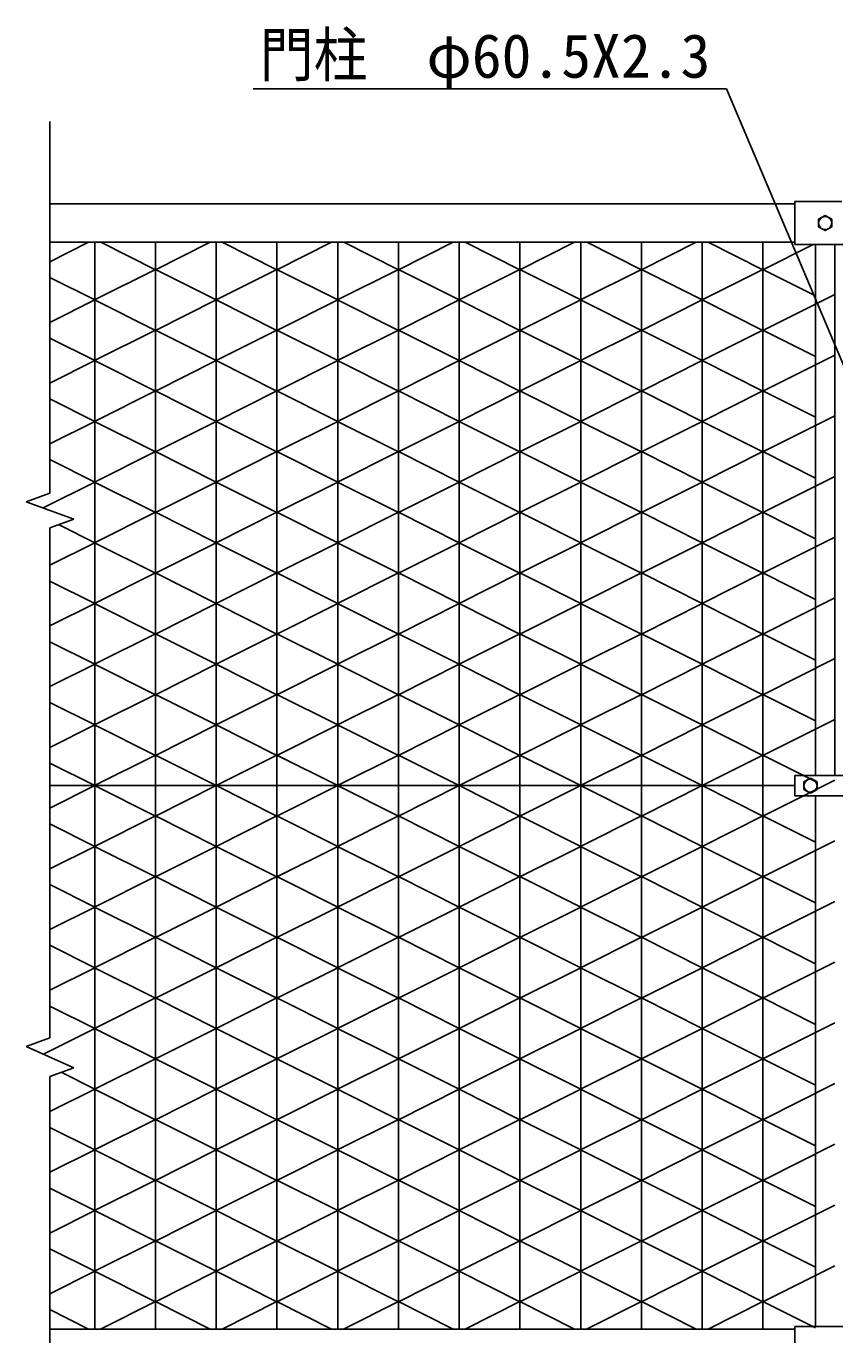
# Model space of a CAD drawing. Units: millimetres, scale not verified. Extents: x -4425 to 4425, y -3150 to 3150.
# Drawn here: x -186 to 612, y -65 to 1228 of the extents above; entities that cross this region are included whole.
import ezdxf
from ezdxf.enums import TextEntityAlignment as Align

# ---------------------------------------------------------------- set-up
doc = ezdxf.new("R2010")
doc.units = ezdxf.units.MM
doc.header["$LTSCALE"] = 20
for name, color, linetype, lineweight in [('0-0_BUHIN', 7, 'Continuous', 25), ('0-2_KOUZOU', 7, 'Continuous', 25), ('0-3_SUNPOU', 1, 'Continuous', 25), ('0-7_AMI', 7, 'Continuous', 25), ('0-D_AMI-HATCH', 6, 'Continuous', 25)]:
    doc.layers.add(name, color=color, linetype=linetype, lineweight=lineweight)
doc.styles.add('ＭＳ ゴシック', font='')
doc.styles.get('ＭＳ ゴシック').set_extended_font_data('MS Gothic')

msp = doc.modelspace()

# ---------------------------------------------------------------- linework, layer by layer
at = {"layer": '0-0_BUHIN'}
for p, q in [((572.72, 1054.55), (572.72, 1012.05)), ((572.72, 1054.55), (619.12, 1054.55)), ((572.72, 1012.05), (683.47, 1012.05))]:
    msp.add_line(p, q, dxfattribs=at)
at = {"layer": '0-2_KOUZOU'}
for p, q in [((572.72, 1052.3), (-162.93, 1052.3)), ((572.72, 1014.3), (-162.93, 1014.3)), ((593.21, 487.3), (593.21, 1012.05)), ((593.21, 737.3), (593.21, 1012.05)), ((612.21, 487.3), (612.21, 1012.05)), ((572.72, 487.3), (683.97, 487.3)), ((572.72, 467.3), (572.72, 487.3)), ((581.72, 481.05), (588.22, 484.81)), ((581.72, 473.55), (581.72, 481.05)), ((588.22, 484.81), (594.72, 481.05)), ((594.72, 481.05), (594.72, 473.55)), ((-162.94, 477.3), (572.72, 477.3)), ((572.72, 467.3), (683.97, 467.3)), ((588.22, 469.8), (581.72, 473.55)), ((594.72, 473.55), (588.22, 469.8)), ((593.22, 467.3), (593.22, -57.2)), ((572.72, -59.7), (-162.93, -59.7)), ((572.72, -57.2), (683.46, -57.2)), ((572.72, -102.7), (572.72, -57.2)), ((632.71, -57.2), (594.4, -57.2))]:
    msp.add_line(p, q, dxfattribs=at)
msp.add_lwpolyline([(602.72, 1040.81), (609.22, 1037.06), (609.22, 1029.55), (602.72, 1025.8), (596.22, 1029.55), (596.22, 1037.06)], close=True, dxfattribs=at)
for centre in [(602.72, 1033.3), (588.22, 477.3)]:
    msp.add_circle(centre, 6.5, dxfattribs=at)
at = {"layer": '0-3_SUNPOU'}
for p, q in [((505.1, 1165.95), (37.84, 1165.95)), ((623.85, 885.87), (505.1, 1165.95))]:
    msp.add_line(p, q, dxfattribs=at)
at = {"layer": '0-7_AMI'}
for p, q in [((-162.93, 1133.73), (-162.93, 766.37)), ((-186.43, 757.82), (-162.94, 766.37)), ((-139.44, 740.72), (-186.43, 757.82)), ((-162.94, 732.17), (-139.44, 740.72)), ((-162.94, 732.17), (-162.94, 228.22)), ((-186.43, 219.67), (-162.94, 228.22)), ((-139.44, 198.57), (-186.43, 219.67)), ((-162.94, 190.02), (-139.44, 198.57)), ((-162.93, 190.02), (-162.93, -338.99))]:
    msp.add_line(p, q, dxfattribs=at)
at = {"layer": '0-D_AMI-HATCH'}
for p, q in [((-162.93, 995.15), (-124.8, 1014.3)), ((-118.79, 1014.3), (-118.79, -59.7)), ((-112.82, 1014.3), (-58.81, 987.17)), ((-58.81, 987.17), (-4.8, 1014.3)), ((-58.79, 1014.3), (-58.79, -59.7)), ((1.21, 1014.3), (1.21, -59.7)), ((7.18, 1014.3), (61.19, 987.17)), ((61.19, 987.17), (115.2, 1014.3)), ((61.21, 1014.3), (61.21, -59.7)), ((121.21, 1014.3), (121.21, -59.7)), ((127.18, 1014.3), (181.19, 987.17)), ((181.19, 987.17), (235.2, 1014.3)), ((181.21, 1014.3), (181.21, -59.7)), ((241.21, 1014.3), (241.21, -59.7)), ((247.18, 1014.3), (301.19, 987.17)), ((301.19, 987.17), (355.2, 1014.3)), ((301.21, 1014.3), (301.21, -59.7)), ((361.21, 1014.3), (361.21, -59.7)), ((367.18, 1014.3), (421.19, 987.17)), ((421.19, 987.17), (475.2, 1014.3)), ((421.21, 1014.3), (421.21, -59.7)), ((481.21, 1014.3), (481.21, -59.7)), ((487.18, 1014.3), (541.19, 987.17)), ((541.19, 987.17), (590.72, 1012.05)), ((541.21, 1014.3), (541.21, -59.7)), ((-118.83, 957.32), (-58.81, 987.47)), ((-58.81, 987.47), (1.21, 957.32)), ((1.17, 957.32), (61.19, 987.47)), ((61.19, 987.47), (121.21, 957.32)), ((121.17, 957.32), (181.19, 987.47)), ((181.19, 987.47), (241.21, 957.32)), ((241.17, 957.32), (301.19, 987.47)), ((301.19, 987.47), (361.21, 957.32)), ((361.17, 957.32), (421.19, 987.47)), ((421.19, 987.47), (481.21, 957.32)), ((481.17, 957.32), (541.19, 987.47)), ((541.19, 987.47), (593.21, 961.34)), ((-162.93, 979.49), (-118.79, 957.32)), ((-162.93, 935.15), (-118.79, 957.32)), ((-118.83, 957.32), (-58.81, 927.17)), ((-58.81, 927.17), (1.21, 957.32)), ((121.17, 957.32), (181.19, 927.17)), ((181.19, 927.17), (241.21, 957.32)), ((361.17, 957.32), (421.19, 927.17)), ((421.19, 927.17), (481.21, 957.32)), ((481.17, 957.32), (541.19, 927.17)), ((541.19, 927.17), (612.21, 962.84)), ((-162.93, 919.49), (-118.79, 897.32)), ((-118.83, 897.32), (-58.81, 927.47)), ((-58.81, 927.47), (1.21, 897.32)), ((1.17, 897.32), (61.19, 927.47)), ((61.19, 927.47), (121.21, 897.32)), ((121.17, 897.32), (181.19, 927.47)), ((181.19, 927.47), (241.21, 897.32)), ((241.17, 897.32), (301.19, 927.47)), ((301.19, 927.47), (361.21, 897.32)), ((361.17, 897.32), (421.19, 927.47)), ((421.19, 927.47), (481.21, 897.32)), ((481.17, 897.32), (541.19, 927.47)), ((541.19, 927.47), (593.21, 901.34)), ((-162.93, 875.15), (-118.79, 897.32)), ((-118.83, 897.32), (-58.81, 867.17)), ((-58.81, 867.17), (1.21, 897.32)), ((1.17, 897.32), (61.19, 867.17)), ((61.19, 867.17), (121.21, 897.32)), ((121.17, 897.32), (181.19, 867.17)), ((181.19, 867.17), (241.21, 897.32)), ((241.17, 897.32), (301.19, 867.17)), ((301.19, 867.17), (361.21, 897.32)), ((361.17, 897.32), (421.19, 867.17)), ((421.19, 867.17), (481.21, 897.32)), ((481.17, 897.32), (541.19, 867.17)), ((541.19, 867.17), (612.21, 902.84)), ((-118.83, 837.32), (-58.81, 867.47)), ((-58.81, 867.47), (1.21, 837.32)), ((1.17, 837.32), (61.19, 867.47)), ((61.19, 867.47), (121.21, 837.32)), ((121.17, 837.32), (181.19, 867.47)), ((181.19, 867.47), (241.21, 837.32)), ((241.17, 837.32), (301.19, 867.47)), ((301.19, 867.47), (361.21, 837.32)), ((361.17, 837.32), (421.19, 867.47)), ((421.19, 867.47), (481.21, 837.32)), ((481.17, 837.32), (541.19, 867.47)), ((541.19, 867.47), (593.21, 841.34)), ((-162.93, 859.49), (-118.79, 837.32)), ((541.19, 807.17), (612.21, 842.84)), ((-162.93, 815.15), (-118.79, 837.32)), ((-118.83, 837.32), (-58.81, 807.17)), ((-58.81, 807.17), (1.21, 837.32)), ((1.17, 837.32), (61.19, 807.17)), ((61.19, 807.17), (121.21, 837.32)), ((121.17, 837.32), (181.19, 807.17)), ((181.19, 807.17), (241.21, 837.32)), ((241.17, 837.32), (301.19, 807.17)), ((301.19, 807.17), (361.21, 837.32)), ((361.17, 837.32), (421.19, 807.17)), ((421.19, 807.17), (481.21, 837.32)), ((481.17, 837.32), (541.19, 807.17)), ((121.17, 777.32), (181.19, 807.47)), ((181.19, 807.47), (241.21, 777.32)), ((241.17, 777.32), (301.19, 807.47)), ((301.19, 807.47), (361.21, 777.32)), ((361.17, 777.32), (421.19, 807.47)), ((421.19, 807.47), (481.21, 777.32)), ((481.17, 777.32), (541.19, 807.47)), ((541.19, 807.47), (593.21, 781.34)), ((-162.93, 799.49), (-118.79, 777.32)), ((-169.72, 751.74), (-118.79, 777.32)), ((-118.83, 777.32), (-58.81, 747.17)), ((-58.81, 747.17), (1.21, 777.32)), ((1.17, 777.32), (61.19, 747.17)), ((61.19, 747.17), (121.21, 777.32)), ((121.17, 777.32), (181.19, 747.17)), ((181.19, 747.17), (241.21, 777.32)), ((241.17, 777.32), (301.19, 747.17)), ((301.19, 747.17), (361.21, 777.32)), ((361.17, 777.32), (421.19, 747.17)), ((421.19, 747.17), (481.21, 777.32)), ((481.17, 777.32), (541.19, 747.17)), ((541.19, 747.17), (612.21, 782.84)), ((-118.83, 717.32), (-58.81, 747.47)), ((-58.81, 747.47), (1.21, 717.32)), ((1.17, 717.32), (61.19, 747.47)), ((61.19, 747.47), (121.21, 717.32)), ((121.17, 717.32), (181.19, 747.47)), ((181.19, 747.47), (241.21, 717.32)), ((241.17, 717.32), (301.19, 747.47)), ((301.19, 747.47), (361.21, 717.32)), ((361.17, 717.32), (421.19, 747.47)), ((421.19, 747.47), (481.21, 717.32)), ((481.17, 717.32), (541.19, 747.47)), ((541.19, 747.47), (593.21, 721.34)), ((-154.48, 735.24), (-118.79, 717.32)), ((-162.94, 695.15), (-118.79, 717.32)), ((-118.83, 717.32), (-58.81, 687.17)), ((-58.81, 687.17), (1.21, 717.32)), ((1.17, 717.32), (61.19, 687.17)), ((61.19, 687.17), (121.21, 717.32)), ((121.17, 717.32), (181.19, 687.17)), ((181.19, 687.17), (241.21, 717.32)), ((241.17, 717.32), (301.19, 687.17)), ((301.19, 687.17), (361.21, 717.32)), ((361.17, 717.32), (421.19, 687.17)), ((421.19, 687.17), (481.21, 717.32)), ((481.17, 717.32), (541.19, 687.17)), ((541.19, 687.17), (612.21, 722.84)), ((-118.83, 657.32), (-58.81, 687.47)), ((-58.81, 687.47), (1.21, 657.32)), ((121.17, 657.32), (181.19, 687.47)), ((181.19, 687.47), (241.21, 657.32)), ((361.17, 657.32), (421.19, 687.47)), ((421.19, 687.47), (481.21, 657.32)), ((481.17, 657.32), (541.19, 687.47)), ((541.19, 687.47), (593.21, 661.34)), ((-162.94, 679.49), (-118.79, 657.32)), ((541.19, 627.17), (612.21, 662.84)), ((-162.94, 635.15), (-118.79, 657.32)), ((-118.83, 657.32), (-58.81, 627.17)), ((-58.81, 627.17), (1.21, 657.32)), ((1.17, 657.32), (61.19, 627.17)), ((61.19, 627.17), (121.21, 657.32)), ((121.17, 657.32), (181.19, 627.17)), ((181.19, 627.17), (241.21, 657.32)), ((241.17, 657.32), (301.19, 627.17)), ((301.19, 627.17), (361.21, 657.32)), ((361.17, 657.32), (421.19, 627.17)), ((421.19, 627.17), (481.21, 657.32)), ((481.17, 657.32), (541.19, 627.17)), ((-118.83, 597.32), (-58.81, 627.47)), ((-58.81, 627.47), (1.21, 597.32)), ((1.17, 597.32), (61.19, 627.47)), ((61.19, 627.47), (121.21, 597.32)), ((121.17, 597.32), (181.19, 627.47)), ((181.19, 627.47), (241.21, 597.32)), ((241.17, 597.32), (301.19, 627.47)), ((301.19, 627.47), (361.21, 597.32)), ((361.17, 597.32), (421.19, 627.47)), ((421.19, 627.47), (481.21, 597.32)), ((481.17, 597.32), (541.19, 627.47)), ((541.19, 627.47), (593.21, 601.34)), ((-162.94, 619.49), (-118.79, 597.32)), ((-162.94, 575.15), (-118.79, 597.32)), ((-118.83, 597.32), (-58.81, 567.17)), ((-58.81, 567.17), (1.21, 597.32)), ((1.17, 597.32), (61.19, 567.17)), ((61.19, 567.17), (121.21, 597.32)), ((121.17, 597.32), (181.19, 567.17)), ((181.19, 567.17), (241.21, 597.32)), ((241.17, 597.32), (301.19, 567.17)), ((301.19, 567.17), (361.21, 597.32)), ((361.17, 597.32), (421.19, 567.17)), ((421.19, 567.17), (481.21, 597.32)), ((481.17, 597.32), (541.19, 567.17)), ((541.19, 567.17), (612.21, 602.84)), ((-162.94, 559.49), (-118.79, 537.32)), ((121.17, 537.32), (181.19, 567.47)), ((181.19, 567.47), (241.21, 537.32)), ((361.17, 537.32), (421.19, 567.47)), ((421.19, 567.47), (481.21, 537.32)), ((481.17, 537.32), (541.19, 567.47)), ((541.19, 567.47), (593.21, 541.34)), ((-162.94, 515.15), (-118.79, 537.32)), ((-118.83, 537.32), (-58.81, 507.17)), ((-58.81, 507.17), (1.21, 537.32)), ((1.17, 537.32), (61.19, 507.17)), ((61.19, 507.17), (121.21, 537.32)), ((121.17, 537.32), (181.19, 507.17)), ((181.19, 507.17), (241.21, 537.32)), ((241.17, 537.32), (301.19, 507.17)), ((301.19, 507.17), (361.21, 537.32)), ((361.17, 537.32), (421.19, 507.17)), ((421.19, 507.17), (481.21, 537.32)), ((481.17, 537.32), (541.19, 507.17)), ((541.19, 507.17), (612.21, 542.84)), ((-118.83, 477.32), (-58.81, 507.47)), ((-58.81, 507.47), (1.21, 477.32)), ((1.17, 477.32), (61.19, 507.47)), ((61.19, 507.47), (121.21, 477.32)), ((121.17, 477.32), (181.19, 507.47)), ((181.19, 507.47), (241.21, 477.32)), ((241.17, 477.32), (301.19, 507.47)), ((301.19, 507.47), (361.21, 477.32)), ((361.17, 477.32), (421.19, 507.47)), ((421.19, 507.47), (481.21, 477.32)), ((481.17, 477.32), (541.19, 507.47)), ((541.19, 507.47), (593.21, 481.34)), ((-162.94, 499.49), (-118.79, 477.32)), ((541.19, 447.17), (612.21, 482.84)), ((-162.94, 455.15), (-118.79, 477.32)), ((-118.83, 477.32), (-58.81, 447.17)), ((-58.81, 447.17), (1.21, 477.32)), ((1.17, 477.32), (61.19, 447.17)), ((61.19, 447.17), (121.21, 477.32)), ((121.17, 477.32), (181.19, 447.17)), ((181.19, 447.17), (241.21, 477.32)), ((241.17, 477.32), (301.19, 447.17)), ((301.19, 447.17), (361.21, 477.32)), ((361.17, 477.32), (421.19, 447.17)), ((421.19, 447.17), (481.21, 477.32)), ((481.17, 477.32), (541.19, 447.17)), ((-118.83, 417.32), (-58.81, 447.47)), ((-58.81, 447.47), (1.21, 417.32)), ((121.17, 417.32), (181.19, 447.47)), ((181.19, 447.47), (241.21, 417.32)), ((361.17, 417.32), (421.19, 447.47)), ((421.19, 447.47), (481.21, 417.32)), ((481.17, 417.32), (541.19, 447.47)), ((541.19, 447.47), (593.21, 421.34)), ((-162.94, 439.49), (-118.79, 417.32)), ((-162.94, 395.15), (-118.79, 417.32)), ((-118.83, 417.32), (-58.81, 387.17)), ((-58.81, 387.17), (1.21, 417.32)), ((1.17, 417.32), (61.19, 387.17)), ((61.19, 387.17), (121.21, 417.32)), ((121.17, 417.32), (181.19, 387.17)), ((181.19, 387.17), (241.21, 417.32)), ((241.17, 417.32), (301.19, 387.17)), ((301.19, 387.17), (361.21, 417.32)), ((361.17, 417.32), (421.19, 387.17)), ((421.19, 387.17), (481.21, 417.32)), ((481.17, 417.32), (541.19, 387.17)), ((541.19, 387.17), (612.21, 422.84)), ((-162.94, 379.49), (-118.79, 357.32)), ((-118.83, 357.32), (-58.81, 387.47)), ((-58.81, 387.47), (1.21, 357.32)), ((1.17, 357.32), (61.19, 387.47)), ((61.19, 387.47), (121.21, 357.32)), ((121.17, 357.32), (181.19, 387.47)), ((181.19, 387.47), (241.21, 357.32)), ((241.17, 357.32), (301.19, 387.47)), ((301.19, 387.47), (361.21, 357.32)), ((361.17, 357.32), (421.19, 387.47)), ((421.19, 387.47), (481.21, 357.32)), ((481.17, 357.32), (541.19, 387.47)), ((541.19, 387.47), (593.21, 361.34)), ((541.19, 327.17), (612.21, 362.84)), ((-162.94, 335.15), (-118.79, 357.32)), ((-118.83, 357.32), (-58.81, 327.17)), ((-58.81, 327.17), (1.21, 357.32)), ((1.17, 357.32), (61.19, 327.17)), ((61.19, 327.17), (121.21, 357.32)), ((121.17, 357.32), (181.19, 327.17)), ((181.19, 327.17), (241.21, 357.32)), ((241.17, 357.32), (301.19, 327.17)), ((301.19, 327.17), (361.21, 357.32)), ((361.17, 357.32), (421.19, 327.17)), ((421.19, 327.17), (481.21, 357.32)), ((481.17, 357.32), (541.19, 327.17)), ((121.17, 297.32), (181.19, 327.47)), ((181.19, 327.47), (241.21, 297.32)), ((241.17, 297.32), (301.19, 327.47)), ((301.19, 327.47), (361.21, 297.32)), ((361.17, 297.32), (421.19, 327.47)), ((421.19, 327.47), (481.21, 297.32)), ((481.17, 297.32), (541.19, 327.47)), ((541.19, 327.47), (593.21, 301.34)), ((-162.94, 319.49), (-118.79, 297.32)), ((541.19, 267.17), (612.21, 302.84)), ((-162.94, 275.15), (-118.79, 297.32)), ((-118.83, 297.32), (-58.81, 267.17)), ((-58.81, 267.17), (1.21, 297.32)), ((1.17, 297.32), (61.19, 267.17)), ((61.19, 267.17), (121.21, 297.32)), ((121.17, 297.32), (181.19, 267.17)), ((181.19, 267.17), (241.21, 297.32)), ((241.17, 297.32), (301.19, 267.17)), ((301.19, 267.17), (361.21, 297.32)), ((361.17, 297.32), (421.19, 267.17)), ((421.19, 267.17), (481.21, 297.32)), ((481.17, 297.32), (541.19, 267.17)), ((-162.94, 259.49), (-118.79, 237.32)), ((-118.83, 237.32), (-58.81, 267.47)), ((-58.81, 267.47), (1.21, 237.32)), ((1.17, 237.32), (61.19, 267.47)), ((61.19, 267.47), (121.21, 237.32)), ((121.17, 237.32), (181.19, 267.47)), ((181.19, 267.47), (241.21, 237.32)), ((241.17, 237.32), (301.19, 267.47)), ((301.19, 267.47), (361.21, 237.32)), ((361.17, 237.32), (421.19, 267.47)), ((421.19, 267.47), (481.21, 237.32)), ((481.17, 237.32), (541.19, 267.47)), ((541.19, 267.47), (593.21, 241.34)), ((-169.27, 211.96), (-118.79, 237.32)), ((-118.83, 237.32), (-58.81, 207.17)), ((-58.81, 207.17), (1.21, 237.32)), ((1.17, 237.32), (61.19, 207.17)), ((61.19, 207.17), (121.21, 237.32)), ((121.17, 237.32), (181.19, 207.17)), ((181.19, 207.17), (241.21, 237.32)), ((241.17, 237.32), (301.19, 207.17)), ((301.19, 207.17), (361.21, 237.32)), ((361.17, 237.32), (421.19, 207.17)), ((421.19, 207.17), (481.21, 237.32)), ((481.17, 237.32), (541.19, 207.17)), ((541.19, 207.17), (612.21, 242.84)), ((-118.83, 177.32), (-58.81, 207.47)), ((-58.81, 207.47), (1.21, 177.32)), ((1.17, 177.32), (61.19, 207.47)), ((61.19, 207.47), (121.21, 177.32)), ((121.17, 177.32), (181.19, 207.47)), ((181.19, 207.47), (241.21, 177.32)), ((241.17, 177.32), (301.19, 207.47)), ((301.19, 207.47), (361.21, 177.32)), ((361.17, 177.32), (421.19, 207.47)), ((421.19, 207.47), (481.21, 177.32)), ((481.17, 177.32), (541.19, 207.47)), ((541.19, 207.47), (593.21, 181.34)), ((-152, 194), (-118.79, 177.32)), ((541.19, 147.17), (612.21, 182.84)), ((-162.93, 155.15), (-118.79, 177.32)), ((-118.83, 177.32), (-58.81, 147.17)), ((-58.81, 147.17), (1.21, 177.32)), ((121.17, 177.32), (181.19, 147.17)), ((181.19, 147.17), (241.21, 177.32)), ((361.17, 177.32), (421.19, 147.17)), ((421.19, 147.17), (481.21, 177.32)), ((481.17, 177.32), (541.19, 147.17)), ((-118.83, 117.32), (-58.81, 147.47)), ((-58.81, 147.47), (1.21, 117.32)), ((1.17, 117.32), (61.19, 147.47)), ((61.19, 147.47), (121.21, 117.32)), ((121.17, 117.32), (181.19, 147.47)), ((181.19, 147.47), (241.21, 117.32)), ((241.17, 117.32), (301.19, 147.47)), ((301.19, 147.47), (361.21, 117.32)), ((361.17, 117.32), (421.19, 147.47)), ((421.19, 147.47), (481.21, 117.32)), ((481.17, 117.32), (541.19, 147.47)), ((541.19, 147.47), (593.21, 121.34)), ((-162.93, 139.49), (-118.79, 117.32)), ((-162.93, 95.15), (-118.79, 117.32)), ((-118.83, 117.32), (-58.81, 87.17)), ((-58.81, 87.17), (1.21, 117.32)), ((1.17, 117.32), (61.19, 87.17)), ((61.19, 87.17), (121.21, 117.32)), ((121.17, 117.32), (181.19, 87.17)), ((181.19, 87.17), (241.21, 117.32)), ((241.17, 117.32), (301.19, 87.17)), ((301.19, 87.17), (361.21, 117.32)), ((361.17, 117.32), (421.19, 87.17)), ((421.19, 87.17), (481.21, 117.32)), ((481.17, 117.32), (541.19, 87.17)), ((541.19, 87.17), (612.21, 122.84)), ((-162.93, 79.49), (-118.79, 57.32)), ((-118.83, 57.32), (-58.81, 87.47)), ((-58.81, 87.47), (1.21, 57.32)), ((1.17, 57.32), (61.19, 87.47)), ((61.19, 87.47), (121.21, 57.32)), ((121.17, 57.32), (181.19, 87.47)), ((181.19, 87.47), (241.21, 57.32)), ((241.17, 57.32), (301.19, 87.47)), ((301.19, 87.47), (361.21, 57.32)), ((361.17, 57.32), (421.19, 87.47)), ((421.19, 87.47), (481.21, 57.32)), ((481.17, 57.32), (541.19, 87.47)), ((541.19, 87.47), (593.21, 61.34)), ((-162.93, 35.15), (-118.79, 57.32)), ((121.17, 57.32), (181.19, 27.17)), ((181.19, 27.17), (241.21, 57.32)), ((361.17, 57.32), (421.19, 27.17)), ((421.19, 27.17), (481.21, 57.32)), ((481.17, 57.32), (541.19, 27.17)), ((541.19, 27.17), (612.21, 62.84)), ((-118.83, -2.68), (-58.81, 27.47)), ((-58.81, 27.47), (1.21, -2.68)), ((1.17, -2.68), (61.19, 27.47)), ((61.19, 27.47), (121.21, -2.68)), ((121.17, -2.68), (181.19, 27.47)), ((181.19, 27.47), (241.21, -2.68)), ((241.17, -2.68), (301.19, 27.47)), ((301.19, 27.47), (361.21, -2.68)), ((361.17, -2.68), (421.19, 27.47)), ((421.19, 27.47), (481.21, -2.68)), ((481.17, -2.68), (541.19, 27.47)), ((541.19, 27.47), (593.21, 1.34)), ((-162.93, 19.49), (-118.79, -2.68)), ((541.19, -32.83), (612.21, 2.84)), ((-162.93, -24.85), (-118.79, -2.68)), ((-118.83, -2.68), (-58.81, -32.83)), ((-58.81, -32.83), (1.21, -2.68)), ((1.17, -2.68), (61.19, -32.83)), ((61.19, -32.83), (121.21, -2.68)), ((121.17, -2.68), (181.19, -32.83)), ((181.19, -32.83), (241.21, -2.68)), ((241.17, -2.68), (301.19, -32.83)), ((301.19, -32.83), (361.21, -2.68)), ((361.17, -2.68), (421.19, -32.83)), ((421.19, -32.83), (481.21, -2.68)), ((481.17, -2.68), (541.19, -32.83)), ((-112.89, -59.7), (-58.81, -32.53)), ((-58.81, -32.53), (-4.73, -59.7)), ((7.11, -59.7), (61.19, -32.53)), ((61.19, -32.53), (115.27, -59.7)), ((127.11, -59.7), (181.19, -32.53)), ((181.19, -32.53), (235.27, -59.7)), ((247.11, -59.7), (301.19, -32.53)), ((301.19, -32.53), (355.27, -59.7)), ((367.11, -59.7), (421.19, -32.53)), ((421.19, -32.53), (475.27, -59.7)), ((487.11, -59.7), (541.19, -32.53)), ((541.19, -32.53), (593.21, -58.66)), ((-162.93, -40.51), (-124.73, -59.7))]:
    msp.add_line(p, q, dxfattribs=at)
for points in [[(1.17, 957.32), (61.19, 927.17), (121.21, 957.32)], [(241.17, 957.32), (301.19, 927.17), (361.21, 957.32)], [(-118.83, 777.32), (-58.81, 807.47), (1.21, 777.32)], [(1.17, 777.32), (61.19, 807.47), (121.21, 777.32)], [(1.17, 657.32), (61.19, 687.47), (121.21, 657.32)], [(241.17, 657.32), (301.19, 687.47), (361.21, 657.32)], [(-118.83, 537.32), (-58.81, 567.47), (1.21, 537.32)], [(1.17, 537.32), (61.19, 567.47), (121.21, 537.32)], [(241.17, 537.32), (301.19, 567.47), (361.21, 537.32)], [(1.17, 417.32), (61.19, 447.47), (121.21, 417.32)], [(241.17, 417.32), (301.19, 447.47), (361.21, 417.32)], [(-118.83, 297.32), (-58.81, 327.47), (1.21, 297.32)], [(1.17, 297.32), (61.19, 327.47), (121.21, 297.32)], [(1.17, 177.32), (61.19, 147.17), (121.21, 177.32)], [(241.17, 177.32), (301.19, 147.17), (361.21, 177.32)], [(-118.83, 57.32), (-58.81, 27.17), (1.21, 57.32)], [(1.17, 57.32), (61.19, 27.17), (121.21, 57.32)], [(241.17, 57.32), (301.19, 27.17), (361.21, 57.32)]]:
    msp.add_lwpolyline(points, dxfattribs=at)

# ---------------------------------------------------------------- texts
at = {"layer": '0-3_SUNPOU', "color": 3, "style": 'ＭＳ ゴシック', "width": 0.9}
msp.add_text('門柱', height=43.3, dxfattribs=at).set_placement((44.37, 1165.17), align=Align.BOTTOM_LEFT)
at = {"layer": '0-3_SUNPOU', "color": 3, "style": 'ＭＳ ゴシック'}
msp.add_text('φ60.5X2.3', height=43.3, dxfattribs=at).set_placement((208.9, 1163.94), align=Align.BOTTOM_LEFT)

doc.saveas('drawing.dxf')
